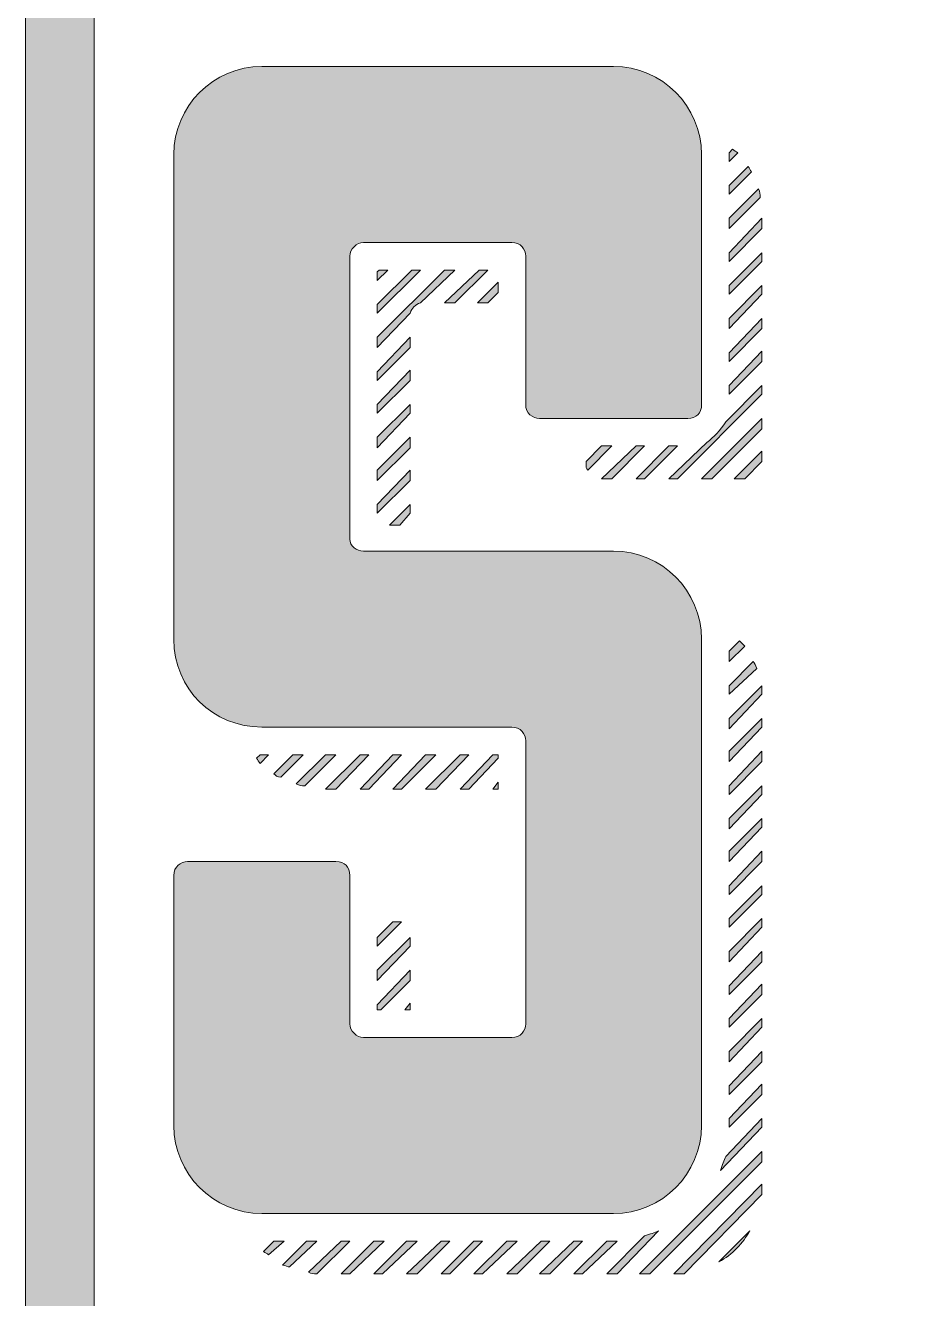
# Model space of a CAD drawing. Header units: inches. Extents: x 57 to 1023, y -956 to -124.
# Drawn here: x 57.2 to 239.1, y -713.8 to -455.6 of the extents above; entities that cross this region are included whole.
import ezdxf

# ---------------------------------------------------------------- set-up
doc = ezdxf.new("R2010")
doc.units = ezdxf.units.IN
doc.header["$MEASUREMENT"] = 0
doc.layers.add('Layer 1', color=7, linetype='Continuous')

# ---------------------------------------------------------------- blocks, each defined once
blk = doc.blocks.new('block 91')
at = {"layer": 'Layer 1', "true_color": 0x2b568d}
h = blk.add_hatch(color=167, dxfattribs=at)
h.dxf.hatch_style = 2
h.paths.add_polyline_path([(1022.81, -956.26), (57.19, -956.26), (57.19, -123.74), (1022.81, -123.74)])
h.paths.add_polyline_path([(71.13, -942.38), (1008.87, -942.38), (1008.87, -137.62), (71.13, -137.62)])
at = {"layer": 'Layer 1', "lineweight": 0}
for points in [[(1022.81, -956.26), (57.19, -956.26), (57.19, -123.74), (1022.81, -123.74), (1022.81, -956.26)], [(71.13, -942.38), (1008.87, -942.38), (1008.87, -137.62), (71.13, -137.62), (71.13, -942.38)]]:
    blk.add_lwpolyline(points, dxfattribs=at)
blk = doc.blocks.new('block 94')
at = {"layer": 'Layer 1', "true_color": 0x2b568d}
h = blk.add_hatch(color=167, dxfattribs=at)
h.dxf.hatch_style = 2
edge = h.paths.add_edge_path()
edge.add_spline(control_points=[(176.48, -696.56), (176.48, -696.56), (105.11, -696.56), (105.11, -696.56), (95.32, -696.56), (87.27, -688.51), (87.27, -678.72), (87.27, -678.72), (87.27, -628), (87.27, -628), (87.27, -626.25), (88.67, -625.2), (90.07, -625.2), (90.07, -625.2), (120.16, -625.2), (120.16, -625.2), (121.91, -625.2), (122.95, -626.25), (122.95, -628), (122.95, -628), (122.95, -658.08), (122.95, -658.08), (122.95, -659.48), (124.35, -660.88), (125.75, -660.88), (125.75, -660.88), (155.84, -660.88), (155.84, -660.88), (157.59, -660.88), (158.64, -659.48), (158.64, -658.08), (158.64, -658.08), (158.64, -600.71), (158.64, -600.71), (158.64, -599.31), (157.59, -597.91), (155.84, -597.91), (155.84, -597.91), (105.11, -597.91), (105.11, -597.91), (95.32, -597.91), (87.27, -590.21), (87.27, -580.07), (87.27, -580.07), (87.27, -481.77), (87.27, -481.77), (87.27, -471.98), (95.32, -463.93), (105.11, -463.93), (105.11, -463.93), (176.48, -463.93), (176.48, -463.93), (186.27, -463.93), (194.32, -471.98), (194.32, -481.77), (194.32, -481.77), (194.32, -532.5), (194.32, -532.5), (194.32, -534.24), (193.27, -535.3), (191.52, -535.3), (191.52, -535.3), (161.43, -535.3), (161.43, -535.3), (160.04, -535.3), (158.64, -534.24), (158.64, -532.5), (158.64, -532.5), (158.64, -502.41), (158.64, -502.41), (158.64, -501.01), (157.59, -499.61), (155.84, -499.61), (155.84, -499.61), (125.75, -499.61), (125.75, -499.61), (124.35, -499.61), (122.95, -501.01), (122.95, -502.41), (122.95, -502.41), (122.95, -559.78), (122.95, -559.78), (122.95, -561.18), (124.35, -562.23), (125.75, -562.23), (125.75, -562.23), (176.48, -562.23), (176.48, -562.23), (186.27, -562.23), (194.32, -570.28), (194.32, -580.07), (194.32, -580.07), (194.32, -678.72), (194.32, -678.72), (194.32, -688.51), (186.27, -696.56), (176.48, -696.56)], knot_values=[0, 0, 0, 0, 1, 1, 1, 2, 2, 2, 3, 3, 3, 4, 4, 4, 5, 5, 5, 6, 6, 6, 7, 7, 7, 8, 8, 8, 9, 9, 9, 10, 10, 10, 11, 11, 11, 12, 12, 12, 13, 13, 13, 14, 14, 14, 15, 15, 15, 16, 16, 16, 17, 17, 17, 18, 18, 18, 19, 19, 19, 20, 20, 20, 21, 21, 21, 22, 22, 22, 23, 23, 23, 24, 24, 24, 25, 25, 25, 26, 26, 26, 27, 27, 27, 28, 28, 28, 29, 29, 29, 30, 30, 30, 31, 31, 31, 32, 32, 32, 32], degree=3, periodic=1)
edge = h.paths.add_edge_path()
edge.add_spline(control_points=[(106.51, -603.51), (106.51, -603.51), (104.77, -605.26), (104.77, -605.26), (104.41, -604.91), (104.41, -604.56), (104.06, -604.21), (104.06, -604.21), (104.77, -603.51), (104.77, -603.51), (104.77, -603.51), (105.11, -603.51), (105.11, -603.51), (105.11, -603.51), (106.51, -603.51), (106.51, -603.51)], knot_values=[0, 0, 0, 0, 1, 1, 1, 2, 2, 2, 3, 3, 3, 4, 4, 4, 5, 5, 5, 5], degree=3, periodic=1)
edge = h.paths.add_edge_path()
edge.add_spline(control_points=[(109.66, -702.15), (109.66, -702.15), (106.51, -704.95), (106.51, -704.95), (106.17, -704.6), (105.81, -704.6), (105.47, -704.25), (105.47, -704.25), (107.56, -702.15), (107.56, -702.15), (107.56, -702.15), (109.66, -702.15), (109.66, -702.15)], knot_values=[0, 0, 0, 0, 1, 1, 1, 2, 2, 2, 3, 3, 3, 4, 4, 4, 4], degree=3, periodic=1)
edge = h.paths.add_edge_path()
edge.add_spline(control_points=[(111.41, -603.51), (111.41, -603.51), (113.51, -603.51), (113.51, -603.51), (113.51, -603.51), (108.96, -608.06), (108.96, -608.06), (108.26, -608.06), (107.91, -607.71), (107.56, -607.36), (107.56, -607.36), (111.41, -603.51), (111.41, -603.51)], knot_values=[0, 0, 0, 0, 1, 1, 1, 2, 2, 2, 3, 3, 3, 4, 4, 4, 4], degree=3, periodic=1)
edge = h.paths.add_edge_path()
edge.add_spline(control_points=[(116.31, -702.15), (116.31, -702.15), (110.71, -707.4), (110.71, -707.4), (110.36, -707.4), (110.01, -707.05), (109.31, -707.05), (109.31, -707.05), (114.21, -702.15), (114.21, -702.15), (114.21, -702.15), (116.31, -702.15), (116.31, -702.15)], knot_values=[0, 0, 0, 0, 1, 1, 1, 2, 2, 2, 3, 3, 3, 4, 4, 4, 4], degree=3, periodic=1)
edge = h.paths.add_edge_path()
edge.add_spline(control_points=[(118.06, -603.51), (118.06, -603.51), (120.16, -603.51), (120.16, -603.51), (120.16, -603.51), (113.86, -609.8), (113.86, -609.8), (113.16, -609.8), (112.81, -609.8), (112.11, -609.45), (112.11, -609.45), (118.06, -603.51), (118.06, -603.51)], knot_values=[0, 0, 0, 0, 1, 1, 1, 2, 2, 2, 3, 3, 3, 4, 4, 4, 4], degree=3, periodic=1)
edge = h.paths.add_edge_path()
edge.add_spline(control_points=[(122.95, -702.15), (122.95, -702.15), (116.31, -708.8), (116.31, -708.8), (115.61, -708.8), (115.26, -708.8), (114.56, -708.45), (114.56, -708.45), (121.21, -702.15), (121.21, -702.15), (121.21, -702.15), (122.95, -702.15), (122.95, -702.15)], knot_values=[0, 0, 0, 0, 1, 1, 1, 2, 2, 2, 3, 3, 3, 4, 4, 4, 4], degree=3, periodic=1)
h.paths.add_polyline_path([(125.05, -603.51), (126.8, -603.51), (120.16, -610.5), (118.06, -610.5)])
h.paths.add_polyline_path([(129.95, -702.15), (122.95, -708.8), (121.21, -708.8), (127.85, -702.15)])
h.paths.add_polyline_path([(131.7, -603.51), (133.45, -603.51), (126.8, -610.5), (125.05, -610.5)])
h.paths.add_polyline_path([(136.6, -702.15), (129.6, -708.8), (127.85, -708.8), (134.5, -702.15)])
edge = h.paths.add_edge_path()
edge.add_spline(control_points=[(135.2, -513.96), (135.2, -513.96), (128.55, -520.95), (128.55, -520.95), (128.55, -520.95), (128.55, -518.85), (128.55, -518.85), (128.55, -518.85), (142.2, -505.21), (142.2, -505.21), (142.2, -505.21), (144.29, -505.21), (144.29, -505.21), (144.29, -505.21), (137.3, -511.86), (137.3, -511.86), (136.25, -512.21), (135.55, -512.91), (135.2, -513.96)], knot_values=[0, 0, 0, 0, 1, 1, 1, 2, 2, 2, 3, 3, 3, 4, 4, 4, 5, 5, 5, 6, 6, 6, 6], degree=3, periodic=1)
h.paths.add_polyline_path([(128.55, -512.21), (135.55, -505.21), (137.3, -505.21), (128.55, -513.96)])
h.paths.add_polyline_path([(128.9, -505.21), (130.65, -505.21), (128.55, -507.31), (128.55, -505.56)])
h.paths.add_polyline_path([(135.2, -520.95), (128.55, -527.6), (128.55, -525.85), (135.2, -518.85)])
h.paths.add_polyline_path([(135.2, -527.6), (128.55, -534.24), (128.55, -532.5), (135.2, -525.5)])
h.paths.add_polyline_path([(135.2, -534.24), (128.55, -541.24), (128.55, -539.14), (135.2, -532.5)])
h.paths.add_polyline_path([(135.2, -541.24), (128.55, -547.89), (128.55, -545.79), (135.2, -539.14)])
h.paths.add_polyline_path([(135.2, -547.89), (128.55, -554.53), (128.55, -552.79), (135.2, -545.79)])
edge = h.paths.add_edge_path()
edge.add_spline(control_points=[(132.4, -637.44), (132.75, -637.44), (133.1, -637.44), (133.45, -637.44), (133.45, -637.44), (128.55, -642.34), (128.55, -642.34), (128.55, -642.34), (128.55, -640.59), (128.55, -640.59), (128.55, -640.59), (131.7, -637.44), (131.7, -637.44), (131.7, -637.44), (132.4, -637.44), (132.4, -637.44)], knot_values=[0, 0, 0, 0, 1, 1, 1, 2, 2, 2, 3, 3, 3, 4, 4, 4, 5, 5, 5, 5], degree=3, periodic=1)
h.paths.add_polyline_path([(135.2, -642.34), (128.55, -649.33), (128.55, -647.24), (135.2, -640.59)])
h.paths.add_polyline_path([(135.2, -649.33), (129.25, -655.28), (128.55, -655.28), (128.55, -654.23), (135.2, -647.24)])
h.paths.add_polyline_path([(133.1, -556.98), (131, -556.98), (135.2, -552.79), (135.2, -554.53)])
h.paths.add_polyline_path([(138.35, -603.51), (140.45, -603.51), (133.45, -610.5), (131.7, -610.5)])
h.paths.add_polyline_path([(135.2, -655.28), (134.15, -655.28), (135.2, -653.88)])
h.paths.add_polyline_path([(143.24, -702.15), (136.6, -708.8), (134.5, -708.8), (141.5, -702.15)])
h.paths.add_polyline_path([(145.34, -603.51), (147.09, -603.51), (140.45, -610.5), (138.35, -610.5)])
h.paths.add_polyline_path([(149.89, -702.15), (143.24, -708.8), (141.5, -708.8), (148.14, -702.15)])
h.paths.add_polyline_path([(144.29, -511.86), (142.2, -511.86), (149.19, -505.21), (150.94, -505.21)])
h.paths.add_polyline_path([(153.04, -604.21), (147.09, -610.5), (145.34, -610.5), (151.99, -603.51), (153.04, -603.51)])
h.paths.add_polyline_path([(156.89, -702.15), (149.89, -708.8), (148.14, -708.8), (154.79, -702.15)])
h.paths.add_polyline_path([(150.94, -511.86), (148.84, -511.86), (153.04, -507.66), (153.04, -509.76)])
h.paths.add_polyline_path([(153.04, -610.5), (151.99, -610.5), (153.04, -609.1)])
h.paths.add_polyline_path([(163.53, -702.15), (156.89, -708.8), (154.79, -708.8), (161.79, -702.15)])
h.paths.add_polyline_path([(170.18, -702.15), (163.53, -708.8), (161.43, -708.8), (168.43, -702.15)])
edge = h.paths.add_edge_path()
edge.add_spline(control_points=[(177.18, -702.15), (177.18, -702.15), (170.18, -708.8), (170.18, -708.8), (170.18, -708.8), (168.43, -708.8), (168.43, -708.8), (168.43, -708.8), (175.08, -702.15), (175.08, -702.15), (175.08, -702.15), (176.48, -702.15), (176.48, -702.15), (176.83, -702.15), (176.83, -702.15), (177.18, -702.15)], knot_values=[0, 0, 0, 0, 1, 1, 1, 2, 2, 2, 3, 3, 3, 4, 4, 4, 5, 5, 5, 5], degree=3, periodic=1)
edge = h.paths.add_edge_path()
edge.add_spline(control_points=[(174.03, -540.89), (174.03, -540.89), (176.13, -540.89), (176.13, -540.89), (176.13, -540.89), (171.23, -545.79), (171.23, -545.79), (170.88, -545.44), (170.88, -545.09), (170.88, -544.74), (170.88, -544.74), (170.88, -544.04), (170.88, -544.04), (170.88, -544.04), (174.03, -540.89), (174.03, -540.89)], knot_values=[0, 0, 0, 0, 1, 1, 1, 2, 2, 2, 3, 3, 3, 4, 4, 4, 5, 5, 5, 5], degree=3, periodic=1)
h.paths.add_polyline_path([(176.13, -547.54), (174.03, -547.54), (181.02, -540.89), (182.77, -540.89)])
edge = h.paths.add_edge_path()
edge.add_spline(control_points=[(185.57, -700.06), (185.57, -700.06), (177.18, -708.8), (177.18, -708.8), (177.18, -708.8), (175.08, -708.8), (175.08, -708.8), (175.08, -708.8), (182.77, -701.11), (182.77, -701.11), (183.82, -700.76), (184.87, -700.41), (185.57, -700.06)], knot_values=[0, 0, 0, 0, 1, 1, 1, 2, 2, 2, 3, 3, 3, 4, 4, 4, 4], degree=3, periodic=1)
h.paths.add_polyline_path([(182.77, -547.54), (181.02, -547.54), (187.67, -540.89), (189.42, -540.89)])
h.paths.add_polyline_path([(181.72, -708.8), (206.56, -683.97), (206.56, -686.06), (183.82, -708.8)])
edge = h.paths.add_edge_path()
edge.add_spline(control_points=[(199.21, -535.99), (199.21, -535.99), (206.56, -528.65), (206.56, -528.65), (206.56, -528.65), (206.56, -530.4), (206.56, -530.4), (206.56, -530.4), (189.42, -547.54), (189.42, -547.54), (189.42, -547.54), (187.67, -547.54), (187.67, -547.54), (187.67, -547.54), (195.37, -540.19), (195.37, -540.19), (196.77, -539.14), (198.16, -537.74), (199.21, -535.99)], knot_values=[0, 0, 0, 0, 1, 1, 1, 2, 2, 2, 3, 3, 3, 4, 4, 4, 5, 5, 5, 6, 6, 6, 6], degree=3, periodic=1)
edge = h.paths.add_edge_path()
edge.add_spline(control_points=[(206.56, -690.61), (206.56, -690.61), (206.56, -690.96), (206.56, -690.96), (206.56, -691.66), (206.56, -692.01), (206.56, -692.71), (206.56, -692.71), (190.82, -708.8), (190.82, -708.8), (190.12, -708.8), (189.42, -708.8), (188.72, -708.8), (188.72, -708.8), (206.56, -690.61), (206.56, -690.61)], knot_values=[0, 0, 0, 0, 1, 1, 1, 2, 2, 2, 3, 3, 3, 4, 4, 4, 5, 5, 5, 5], degree=3, periodic=1)
h.paths.add_polyline_path([(194.32, -547.54), (206.56, -535.3), (206.56, -537.39), (196.42, -547.54)])
edge = h.paths.add_edge_path()
edge.add_spline(control_points=[(197.82, -706.35), (197.82, -706.35), (204.11, -700.06), (204.11, -700.06), (202.71, -702.5), (200.61, -704.95), (197.82, -706.35)], knot_values=[0, 0, 0, 0, 1, 1, 1, 2, 2, 2, 2], degree=3, periodic=1)
edge = h.paths.add_edge_path()
edge.add_spline(control_points=[(199.21, -685.01), (199.21, -685.01), (206.56, -677.32), (206.56, -677.32), (206.56, -677.32), (206.56, -679.07), (206.56, -679.07), (206.56, -679.07), (198.16, -687.81), (198.16, -687.81), (198.52, -686.76), (198.86, -685.71), (199.21, -685.01)], knot_values=[0, 0, 0, 0, 1, 1, 1, 2, 2, 2, 3, 3, 3, 4, 4, 4, 4], degree=3, periodic=1)
edge = h.paths.add_edge_path()
edge.add_spline(control_points=[(199.91, -481.77), (199.91, -481.77), (199.91, -481.42), (199.91, -481.42), (199.91, -481.42), (200.61, -480.72), (200.61, -480.72), (200.96, -481.07), (201.31, -481.07), (201.66, -481.42), (201.66, -481.42), (199.91, -483.17), (199.91, -483.17), (199.91, -483.17), (199.91, -481.77), (199.91, -481.77)], knot_values=[0, 0, 0, 0, 1, 1, 1, 2, 2, 2, 3, 3, 3, 4, 4, 4, 5, 5, 5, 5], degree=3, periodic=1)
edge = h.paths.add_edge_path()
edge.add_spline(control_points=[(199.91, -488.07), (199.91, -488.07), (203.76, -484.22), (203.76, -484.22), (204.11, -484.57), (204.11, -484.92), (204.46, -485.27), (204.46, -485.27), (199.91, -489.82), (199.91, -489.82), (199.91, -489.82), (199.91, -488.07), (199.91, -488.07)], knot_values=[0, 0, 0, 0, 1, 1, 1, 2, 2, 2, 3, 3, 3, 4, 4, 4, 4], degree=3, periodic=1)
edge = h.paths.add_edge_path()
edge.add_spline(control_points=[(199.91, -494.72), (199.91, -494.72), (205.86, -488.77), (205.86, -488.77), (206.21, -489.47), (206.21, -489.82), (206.21, -490.52), (206.21, -490.52), (199.91, -496.81), (199.91, -496.81), (199.91, -496.81), (199.91, -494.72), (199.91, -494.72)], knot_values=[0, 0, 0, 0, 1, 1, 1, 2, 2, 2, 3, 3, 3, 4, 4, 4, 4], degree=3, periodic=1)
h.paths.add_polyline_path([(206.56, -494.72), (206.56, -496.81), (199.91, -503.46), (199.91, -501.71)])
h.paths.add_polyline_path([(199.91, -508.36), (206.56, -501.71), (206.56, -503.46), (199.91, -510.11)])
h.paths.add_polyline_path([(199.91, -515.01), (206.56, -508.36), (206.56, -510.11), (199.91, -517.1)])
h.paths.add_polyline_path([(199.91, -522), (206.56, -515.01), (206.56, -517.1), (199.91, -523.75)])
h.paths.add_polyline_path([(199.91, -528.65), (206.56, -521.65), (206.56, -523.75), (199.91, -530.4)])
edge = h.paths.add_edge_path()
edge.add_spline(control_points=[(202.01, -580.42), (202.36, -580.77), (202.71, -581.12), (203.06, -581.47), (203.06, -581.47), (199.91, -584.62), (199.91, -584.62), (199.91, -584.62), (199.91, -582.52), (199.91, -582.52), (199.91, -582.52), (202.01, -580.42), (202.01, -580.42)], knot_values=[0, 0, 0, 0, 1, 1, 1, 2, 2, 2, 3, 3, 3, 4, 4, 4, 4], degree=3, periodic=1)
edge = h.paths.add_edge_path()
edge.add_spline(control_points=[(199.91, -589.52), (199.91, -589.52), (204.81, -584.62), (204.81, -584.62), (205.16, -584.97), (205.16, -585.32), (205.51, -586.02), (205.51, -586.02), (199.91, -591.26), (199.91, -591.26), (199.91, -591.26), (199.91, -589.52), (199.91, -589.52)], knot_values=[0, 0, 0, 0, 1, 1, 1, 2, 2, 2, 3, 3, 3, 4, 4, 4, 4], degree=3, periodic=1)
edge = h.paths.add_edge_path()
edge.add_spline(control_points=[(199.91, -596.16), (199.91, -596.16), (206.56, -589.52), (206.56, -589.52), (206.56, -590.21), (206.56, -590.91), (206.56, -591.26), (206.56, -591.26), (199.91, -598.26), (199.91, -598.26), (199.91, -598.26), (199.91, -596.16), (199.91, -596.16)], knot_values=[0, 0, 0, 0, 1, 1, 1, 2, 2, 2, 3, 3, 3, 4, 4, 4, 4], degree=3, periodic=1)
h.paths.add_polyline_path([(199.91, -602.81), (206.56, -596.16), (206.56, -597.91), (199.91, -604.91)])
h.paths.add_polyline_path([(199.91, -609.8), (206.56, -602.81), (206.56, -604.91), (199.91, -611.55)])
h.paths.add_polyline_path([(199.91, -616.45), (206.56, -609.8), (206.56, -611.55), (199.91, -618.55)])
h.paths.add_polyline_path([(199.91, -623.1), (206.56, -616.45), (206.56, -618.2), (199.91, -625.2)])
h.paths.add_polyline_path([(199.91, -630.09), (206.56, -623.1), (206.56, -625.2), (199.91, -631.84)])
h.paths.add_polyline_path([(199.91, -636.74), (206.56, -630.09), (206.56, -631.84), (199.91, -638.49)])
h.paths.add_polyline_path([(199.91, -643.39), (206.56, -636.74), (206.56, -638.49), (199.91, -645.49)])
h.paths.add_polyline_path([(199.91, -650.38), (206.56, -643.39), (206.56, -645.49), (199.91, -652.13)])
h.paths.add_polyline_path([(199.91, -657.03), (206.56, -650.03), (206.56, -652.13), (199.91, -658.78)])
h.paths.add_polyline_path([(199.91, -663.68), (206.56, -657.03), (206.56, -658.78), (199.91, -665.77)])
h.paths.add_polyline_path([(199.91, -670.67), (206.56, -663.68), (206.56, -665.77), (199.91, -672.42)])
h.paths.add_polyline_path([(199.91, -677.32), (206.56, -670.32), (206.56, -672.42), (199.91, -679.07), (199.91, -678.72)])
h.paths.add_polyline_path([(200.96, -547.54), (206.56, -541.94), (206.56, -544.04), (203.06, -547.54)])
at = {"layer": 'Layer 1', "lineweight": 0}
for points in [[(206.56, -494.72), (206.56, -496.81), (199.91, -503.46), (199.91, -501.71), (206.56, -494.72)], [(199.91, -508.36), (206.56, -501.71), (206.56, -503.46), (199.91, -510.11), (199.91, -508.36)], [(128.55, -512.21), (135.55, -505.21), (137.3, -505.21), (128.55, -513.96), (128.55, -512.21)], [(128.9, -505.21), (130.65, -505.21), (128.55, -507.31), (128.55, -505.56), (128.9, -505.21)], [(144.29, -511.86), (142.2, -511.86), (149.19, -505.21), (150.94, -505.21), (144.29, -511.86)], [(150.94, -511.86), (148.84, -511.86), (153.04, -507.66), (153.04, -509.76), (150.94, -511.86)], [(199.91, -515.01), (206.56, -508.36), (206.56, -510.11), (199.91, -517.1), (199.91, -515.01)], [(199.91, -522), (206.56, -515.01), (206.56, -517.1), (199.91, -523.75), (199.91, -522)], [(135.2, -520.95), (128.55, -527.6), (128.55, -525.85), (135.2, -518.85), (135.2, -520.95)], [(199.91, -528.65), (206.56, -521.65), (206.56, -523.75), (199.91, -530.4), (199.91, -528.65)], [(135.2, -527.6), (128.55, -534.24), (128.55, -532.5), (135.2, -525.5), (135.2, -527.6)], [(135.2, -534.24), (128.55, -541.24), (128.55, -539.14), (135.2, -532.5), (135.2, -534.24)], [(194.32, -547.54), (206.56, -535.3), (206.56, -537.39), (196.42, -547.54), (194.32, -547.54)], [(135.2, -541.24), (128.55, -547.89), (128.55, -545.79), (135.2, -539.14), (135.2, -541.24)], [(176.13, -547.54), (174.03, -547.54), (181.02, -540.89), (182.77, -540.89), (176.13, -547.54)], [(182.77, -547.54), (181.02, -547.54), (187.67, -540.89), (189.42, -540.89), (182.77, -547.54)], [(200.96, -547.54), (206.56, -541.94), (206.56, -544.04), (203.06, -547.54), (200.96, -547.54)], [(135.2, -547.89), (128.55, -554.53), (128.55, -552.79), (135.2, -545.79), (135.2, -547.89)], [(133.1, -556.98), (131, -556.98), (135.2, -552.79), (135.2, -554.53), (133.1, -556.98)], [(199.91, -602.81), (206.56, -596.16), (206.56, -597.91), (199.91, -604.91), (199.91, -602.81)], [(125.05, -603.51), (126.8, -603.51), (120.16, -610.5), (118.06, -610.5), (125.05, -603.51)], [(131.7, -603.51), (133.45, -603.51), (126.8, -610.5), (125.05, -610.5), (131.7, -603.51)], [(138.35, -603.51), (140.45, -603.51), (133.45, -610.5), (131.7, -610.5), (138.35, -603.51)], [(145.34, -603.51), (147.09, -603.51), (140.45, -610.5), (138.35, -610.5), (145.34, -603.51)], [(153.04, -604.21), (147.09, -610.5), (145.34, -610.5), (151.99, -603.51), (153.04, -603.51), (153.04, -604.21)], [(199.91, -609.8), (206.56, -602.81), (206.56, -604.91), (199.91, -611.55), (199.91, -609.8)], [(153.04, -610.5), (151.99, -610.5), (153.04, -609.1), (153.04, -610.5)], [(199.91, -616.45), (206.56, -609.8), (206.56, -611.55), (199.91, -618.55), (199.91, -616.45)], [(199.91, -623.1), (206.56, -616.45), (206.56, -618.2), (199.91, -625.2), (199.91, -623.1)], [(199.91, -630.09), (206.56, -623.1), (206.56, -625.2), (199.91, -631.84), (199.91, -630.09)], [(199.91, -636.74), (206.56, -630.09), (206.56, -631.84), (199.91, -638.49), (199.91, -636.74)], [(199.91, -643.39), (206.56, -636.74), (206.56, -638.49), (199.91, -645.49), (199.91, -643.39)], [(135.2, -642.34), (128.55, -649.33), (128.55, -647.24), (135.2, -640.59), (135.2, -642.34)], [(199.91, -650.38), (206.56, -643.39), (206.56, -645.49), (199.91, -652.13), (199.91, -650.38)], [(135.2, -649.33), (129.25, -655.28), (128.55, -655.28), (128.55, -654.23), (135.2, -647.24), (135.2, -649.33)], [(199.91, -657.03), (206.56, -650.03), (206.56, -652.13), (199.91, -658.78), (199.91, -657.03)], [(135.2, -655.28), (134.15, -655.28), (135.2, -653.88), (135.2, -655.28)], [(199.91, -663.68), (206.56, -657.03), (206.56, -658.78), (199.91, -665.77), (199.91, -663.68)], [(199.91, -670.67), (206.56, -663.68), (206.56, -665.77), (199.91, -672.42), (199.91, -670.67)], [(199.91, -677.32), (206.56, -670.32), (206.56, -672.42), (199.91, -679.07), (199.91, -678.72), (199.91, -677.32)], [(181.72, -708.8), (206.56, -683.97), (206.56, -686.06), (183.82, -708.8), (181.72, -708.8)], [(129.95, -702.15), (122.95, -708.8), (121.21, -708.8), (127.85, -702.15), (129.95, -702.15)], [(136.6, -702.15), (129.6, -708.8), (127.85, -708.8), (134.5, -702.15), (136.6, -702.15)], [(143.24, -702.15), (136.6, -708.8), (134.5, -708.8), (141.5, -702.15), (143.24, -702.15)], [(149.89, -702.15), (143.24, -708.8), (141.5, -708.8), (148.14, -702.15), (149.89, -702.15)], [(156.89, -702.15), (149.89, -708.8), (148.14, -708.8), (154.79, -702.15), (156.89, -702.15)], [(163.53, -702.15), (156.89, -708.8), (154.79, -708.8), (161.79, -702.15), (163.53, -702.15)], [(170.18, -702.15), (163.53, -708.8), (161.43, -708.8), (168.43, -702.15), (170.18, -702.15)]]:
    blk.add_lwpolyline(points, dxfattribs=at)
for points, knots in [([(176.48, -696.56), (176.48, -696.56), (105.11, -696.56), (105.11, -696.56), (95.32, -696.56), (87.27, -688.51), (87.27, -678.72), (87.27, -678.72), (87.27, -628), (87.27, -628), (87.27, -626.25), (88.67, -625.2), (90.07, -625.2), (90.07, -625.2), (120.16, -625.2), (120.16, -625.2), (121.91, -625.2), (122.95, -626.25), (122.95, -628), (122.95, -628), (122.95, -658.08), (122.95, -658.08), (122.95, -659.48), (124.35, -660.88), (125.75, -660.88), (125.75, -660.88), (155.84, -660.88), (155.84, -660.88), (157.59, -660.88), (158.64, -659.48), (158.64, -658.08), (158.64, -658.08), (158.64, -600.71), (158.64, -600.71), (158.64, -599.31), (157.59, -597.91), (155.84, -597.91), (155.84, -597.91), (105.11, -597.91), (105.11, -597.91), (95.32, -597.91), (87.27, -590.21), (87.27, -580.07), (87.27, -580.07), (87.27, -481.77), (87.27, -481.77), (87.27, -471.98), (95.32, -463.93), (105.11, -463.93), (105.11, -463.93), (176.48, -463.93), (176.48, -463.93), (186.27, -463.93), (194.32, -471.98), (194.32, -481.77), (194.32, -481.77), (194.32, -532.5), (194.32, -532.5), (194.32, -534.24), (193.27, -535.3), (191.52, -535.3), (191.52, -535.3), (161.43, -535.3), (161.43, -535.3), (160.04, -535.3), (158.64, -534.24), (158.64, -532.5), (158.64, -532.5), (158.64, -502.41), (158.64, -502.41), (158.64, -501.01), (157.59, -499.61), (155.84, -499.61), (155.84, -499.61), (125.75, -499.61), (125.75, -499.61), (124.35, -499.61), (122.95, -501.01), (122.95, -502.41), (122.95, -502.41), (122.95, -559.78), (122.95, -559.78), (122.95, -561.18), (124.35, -562.23), (125.75, -562.23), (125.75, -562.23), (176.48, -562.23), (176.48, -562.23), (186.27, -562.23), (194.32, -570.28), (194.32, -580.07), (194.32, -580.07), (194.32, -678.72), (194.32, -678.72), (194.32, -688.51), (186.27, -696.56), (176.48, -696.56)], [0, 0, 0, 0, 1, 1, 1, 2, 2, 2, 3, 3, 3, 4, 4, 4, 5, 5, 5, 6, 6, 6, 7, 7, 7, 8, 8, 8, 9, 9, 9, 10, 10, 10, 11, 11, 11, 12, 12, 12, 13, 13, 13, 14, 14, 14, 15, 15, 15, 16, 16, 16, 17, 17, 17, 18, 18, 18, 19, 19, 19, 20, 20, 20, 21, 21, 21, 22, 22, 22, 23, 23, 23, 24, 24, 24, 25, 25, 25, 26, 26, 26, 27, 27, 27, 28, 28, 28, 29, 29, 29, 30, 30, 30, 31, 31, 31, 32, 32, 32, 32]), ([(199.91, -481.77), (199.91, -481.77), (199.91, -481.42), (199.91, -481.42), (199.91, -481.42), (200.61, -480.72), (200.61, -480.72), (200.96, -481.07), (201.31, -481.07), (201.66, -481.42), (201.66, -481.42), (199.91, -483.17), (199.91, -483.17), (199.91, -483.17), (199.91, -481.77), (199.91, -481.77)], [0, 0, 0, 0, 1, 1, 1, 2, 2, 2, 3, 3, 3, 4, 4, 4, 5, 5, 5, 5]), ([(199.91, -488.07), (199.91, -488.07), (203.76, -484.22), (203.76, -484.22), (204.11, -484.57), (204.11, -484.92), (204.46, -485.27), (204.46, -485.27), (199.91, -489.82), (199.91, -489.82), (199.91, -489.82), (199.91, -488.07), (199.91, -488.07)], [0, 0, 0, 0, 1, 1, 1, 2, 2, 2, 3, 3, 3, 4, 4, 4, 4]), ([(199.91, -494.72), (199.91, -494.72), (205.86, -488.77), (205.86, -488.77), (206.21, -489.47), (206.21, -489.82), (206.21, -490.52), (206.21, -490.52), (199.91, -496.81), (199.91, -496.81), (199.91, -496.81), (199.91, -494.72), (199.91, -494.72)], [0, 0, 0, 0, 1, 1, 1, 2, 2, 2, 3, 3, 3, 4, 4, 4, 4]), ([(135.2, -513.96), (135.2, -513.96), (128.55, -520.95), (128.55, -520.95), (128.55, -520.95), (128.55, -518.85), (128.55, -518.85), (128.55, -518.85), (142.2, -505.21), (142.2, -505.21), (142.2, -505.21), (144.29, -505.21), (144.29, -505.21), (144.29, -505.21), (137.3, -511.86), (137.3, -511.86), (136.25, -512.21), (135.55, -512.91), (135.2, -513.96)], [0, 0, 0, 0, 1, 1, 1, 2, 2, 2, 3, 3, 3, 4, 4, 4, 5, 5, 5, 6, 6, 6, 6]), ([(199.21, -535.99), (199.21, -535.99), (206.56, -528.65), (206.56, -528.65), (206.56, -528.65), (206.56, -530.4), (206.56, -530.4), (206.56, -530.4), (189.42, -547.54), (189.42, -547.54), (189.42, -547.54), (187.67, -547.54), (187.67, -547.54), (187.67, -547.54), (195.37, -540.19), (195.37, -540.19), (196.77, -539.14), (198.16, -537.74), (199.21, -535.99)], [0, 0, 0, 0, 1, 1, 1, 2, 2, 2, 3, 3, 3, 4, 4, 4, 5, 5, 5, 6, 6, 6, 6]), ([(174.03, -540.89), (174.03, -540.89), (176.13, -540.89), (176.13, -540.89), (176.13, -540.89), (171.23, -545.79), (171.23, -545.79), (170.88, -545.44), (170.88, -545.09), (170.88, -544.74), (170.88, -544.74), (170.88, -544.04), (170.88, -544.04), (170.88, -544.04), (174.03, -540.89), (174.03, -540.89)], [0, 0, 0, 0, 1, 1, 1, 2, 2, 2, 3, 3, 3, 4, 4, 4, 5, 5, 5, 5]), ([(202.01, -580.42), (202.36, -580.77), (202.71, -581.12), (203.06, -581.47), (203.06, -581.47), (199.91, -584.62), (199.91, -584.62), (199.91, -584.62), (199.91, -582.52), (199.91, -582.52), (199.91, -582.52), (202.01, -580.42), (202.01, -580.42)], [0, 0, 0, 0, 1, 1, 1, 2, 2, 2, 3, 3, 3, 4, 4, 4, 4]), ([(199.91, -589.52), (199.91, -589.52), (204.81, -584.62), (204.81, -584.62), (205.16, -584.97), (205.16, -585.32), (205.51, -586.02), (205.51, -586.02), (199.91, -591.26), (199.91, -591.26), (199.91, -591.26), (199.91, -589.52), (199.91, -589.52)], [0, 0, 0, 0, 1, 1, 1, 2, 2, 2, 3, 3, 3, 4, 4, 4, 4]), ([(199.91, -596.16), (199.91, -596.16), (206.56, -589.52), (206.56, -589.52), (206.56, -590.21), (206.56, -590.91), (206.56, -591.26), (206.56, -591.26), (199.91, -598.26), (199.91, -598.26), (199.91, -598.26), (199.91, -596.16), (199.91, -596.16)], [0, 0, 0, 0, 1, 1, 1, 2, 2, 2, 3, 3, 3, 4, 4, 4, 4]), ([(106.51, -603.51), (106.51, -603.51), (104.77, -605.26), (104.77, -605.26), (104.41, -604.91), (104.41, -604.56), (104.06, -604.21), (104.06, -604.21), (104.77, -603.51), (104.77, -603.51), (104.77, -603.51), (105.11, -603.51), (105.11, -603.51), (105.11, -603.51), (106.51, -603.51), (106.51, -603.51)], [0, 0, 0, 0, 1, 1, 1, 2, 2, 2, 3, 3, 3, 4, 4, 4, 5, 5, 5, 5]), ([(111.41, -603.51), (111.41, -603.51), (113.51, -603.51), (113.51, -603.51), (113.51, -603.51), (108.96, -608.06), (108.96, -608.06), (108.26, -608.06), (107.91, -607.71), (107.56, -607.36), (107.56, -607.36), (111.41, -603.51), (111.41, -603.51)], [0, 0, 0, 0, 1, 1, 1, 2, 2, 2, 3, 3, 3, 4, 4, 4, 4]), ([(118.06, -603.51), (118.06, -603.51), (120.16, -603.51), (120.16, -603.51), (120.16, -603.51), (113.86, -609.8), (113.86, -609.8), (113.16, -609.8), (112.81, -609.8), (112.11, -609.45), (112.11, -609.45), (118.06, -603.51), (118.06, -603.51)], [0, 0, 0, 0, 1, 1, 1, 2, 2, 2, 3, 3, 3, 4, 4, 4, 4]), ([(132.4, -637.44), (132.75, -637.44), (133.1, -637.44), (133.45, -637.44), (133.45, -637.44), (128.55, -642.34), (128.55, -642.34), (128.55, -642.34), (128.55, -640.59), (128.55, -640.59), (128.55, -640.59), (131.7, -637.44), (131.7, -637.44), (131.7, -637.44), (132.4, -637.44), (132.4, -637.44)], [0, 0, 0, 0, 1, 1, 1, 2, 2, 2, 3, 3, 3, 4, 4, 4, 5, 5, 5, 5]), ([(199.21, -685.01), (199.21, -685.01), (206.56, -677.32), (206.56, -677.32), (206.56, -677.32), (206.56, -679.07), (206.56, -679.07), (206.56, -679.07), (198.16, -687.81), (198.16, -687.81), (198.52, -686.76), (198.86, -685.71), (199.21, -685.01)], [0, 0, 0, 0, 1, 1, 1, 2, 2, 2, 3, 3, 3, 4, 4, 4, 4]), ([(206.56, -690.61), (206.56, -690.61), (206.56, -690.96), (206.56, -690.96), (206.56, -691.66), (206.56, -692.01), (206.56, -692.71), (206.56, -692.71), (190.82, -708.8), (190.82, -708.8), (190.12, -708.8), (189.42, -708.8), (188.72, -708.8), (188.72, -708.8), (206.56, -690.61), (206.56, -690.61)], [0, 0, 0, 0, 1, 1, 1, 2, 2, 2, 3, 3, 3, 4, 4, 4, 5, 5, 5, 5]), ([(109.66, -702.15), (109.66, -702.15), (106.51, -704.95), (106.51, -704.95), (106.17, -704.6), (105.81, -704.6), (105.47, -704.25), (105.47, -704.25), (107.56, -702.15), (107.56, -702.15), (107.56, -702.15), (109.66, -702.15), (109.66, -702.15)], [0, 0, 0, 0, 1, 1, 1, 2, 2, 2, 3, 3, 3, 4, 4, 4, 4]), ([(116.31, -702.15), (116.31, -702.15), (110.71, -707.4), (110.71, -707.4), (110.36, -707.4), (110.01, -707.05), (109.31, -707.05), (109.31, -707.05), (114.21, -702.15), (114.21, -702.15), (114.21, -702.15), (116.31, -702.15), (116.31, -702.15)], [0, 0, 0, 0, 1, 1, 1, 2, 2, 2, 3, 3, 3, 4, 4, 4, 4]), ([(122.95, -702.15), (122.95, -702.15), (116.31, -708.8), (116.31, -708.8), (115.61, -708.8), (115.26, -708.8), (114.56, -708.45), (114.56, -708.45), (121.21, -702.15), (121.21, -702.15), (121.21, -702.15), (122.95, -702.15), (122.95, -702.15)], [0, 0, 0, 0, 1, 1, 1, 2, 2, 2, 3, 3, 3, 4, 4, 4, 4]), ([(177.18, -702.15), (177.18, -702.15), (170.18, -708.8), (170.18, -708.8), (170.18, -708.8), (168.43, -708.8), (168.43, -708.8), (168.43, -708.8), (175.08, -702.15), (175.08, -702.15), (175.08, -702.15), (176.48, -702.15), (176.48, -702.15), (176.83, -702.15), (176.83, -702.15), (177.18, -702.15)], [0, 0, 0, 0, 1, 1, 1, 2, 2, 2, 3, 3, 3, 4, 4, 4, 5, 5, 5, 5]), ([(185.57, -700.06), (185.57, -700.06), (177.18, -708.8), (177.18, -708.8), (177.18, -708.8), (175.08, -708.8), (175.08, -708.8), (175.08, -708.8), (182.77, -701.11), (182.77, -701.11), (183.82, -700.76), (184.87, -700.41), (185.57, -700.06)], [0, 0, 0, 0, 1, 1, 1, 2, 2, 2, 3, 3, 3, 4, 4, 4, 4]), ([(197.82, -706.35), (197.82, -706.35), (204.11, -700.06), (204.11, -700.06), (202.71, -702.5), (200.61, -704.95), (197.82, -706.35)], [0, 0, 0, 0, 1, 1, 1, 2, 2, 2, 2])]:
    blk.add_open_spline(points, degree=3, knots=knots, dxfattribs=at)
blk = doc.blocks.new('block 2')
at = {"layer": 'Layer 1'}
for name in ['block 91', 'block 94']:
    blk.add_blockref(name, (0, 0), dxfattribs=at)

msp = doc.modelspace()

# ---------------------------------------------------------------- block references
at = {"layer": 'Layer 1'}
msp.add_blockref('block 2', (0, 0), dxfattribs=at)

doc.saveas('drawing.dxf')
